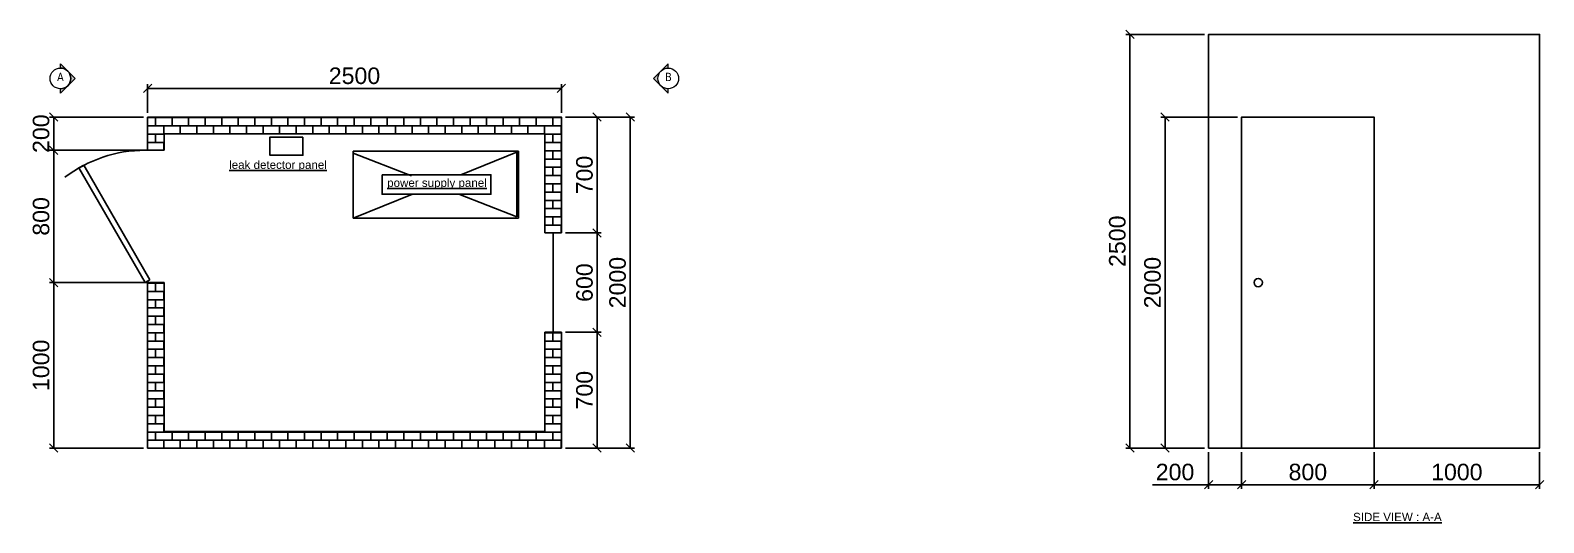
# Model space of a CAD drawing. Extents: x -1041800 to 1211622, y -13029 to 106851.
# Drawn here: x 58107 to 67250, y 3647 to 6623 of the extents above; entities that cross this region are included whole.
import ezdxf
from ezdxf.enums import TextEntityAlignment as Align

# ---------------------------------------------------------------- set-up
doc = ezdxf.new("R2010")
doc.units = 0
doc.header["$MEASUREMENT"] = 0
doc.layers.get('0').update_dxf_attribs({"lineweight": 5})
for name, color, linetype in [('NETTHAY', 7, 'Continuous'), ('TEXT', 7, 'Continuous'), ('VAN', 7, 'Continuous')]:
    doc.layers.add(name, color=color, linetype=linetype)
doc.styles.get("Standard").update_dxf_attribs({"font": 'arial.ttf'})
doc.styles.add('Tahoma', font='tahoma.ttf')
doc.dimstyles.new('TL100', dxfattribs={"dimscale": 0, "dimtxt": 200, "dimasz": 100, "dimexe": 50, "dimexo": 50, "dimgap": 50, "dimtad": 1, "dimdec": 0, "dimtxsty": 'Standard', "dimblk": 'OBLIQUE', "dimcen": 2.5, "dimclrd": 6, "dimclre": 6, "dimclrt": 3, "dimadec": 0, "dimazin": 0, "dimtfac": 1, "dimtdec": 0, "dimtmove": 0, "dimatfit": 3, "dimldrblk": 'OBLIQUE', "dimfxl": 1, "dimarcsym": 0})

# ---------------------------------------------------------------- blocks, each defined once
blk = doc.blocks.new('_Oblique')
at = {"color": 0, "linetype": 'ByBlock', "lineweight": -2}
blk.add_line((-0.5, -0.5), (0.5, 0.5), dxfattribs=at)
blk = doc.blocks.new('*D205')
at = {"layer": 'Defpoints', "color": 0, "linetype": 'Continuous', "transparency": 16777216}
for p in [(65224.9, 6598.1), (64750.2, 4098.1), (65224.9, 4098.1)]:
    blk.add_point(p, dxfattribs=at)
at = {"layer": 'TEXT', "color": 6, "linetype": 'Continuous', "lineweight": -2, "transparency": 16777216}
for p, q in [((65199.9, 6598.1), (64725.2, 6598.1)), ((64750.2, 6598.1), (64750.2, 4098.1)), ((65199.9, 4098.1), (64725.2, 4098.1))]:
    blk.add_line(p, q, dxfattribs=at)
at = {"layer": 'TEXT', "color": 6, "linetype": 'Continuous', "lineweight": -2, "transparency": 16777216, "xscale": 50, "yscale": 50, "zscale": 50}
for p, rotation in [((64750.2, 6598.1), 90), ((64750.2, 4098.1), 270)]:
    blk.add_blockref('_Oblique', p, dxfattribs=dict(at, rotation=rotation))
at = {"layer": 'TEXT', "color": 3, "linetype": 'Continuous', "lineweight": 5, "transparency": 16777216, "insert": (64674.1, 5348.1), "char_height": 100, "attachment_point": 5, "rotation": 90}
blk.add_mtext('2500', dxfattribs=at)
blk = doc.blocks.new('*D206')
at = {"layer": 'Defpoints', "color": 0, "linetype": 'Continuous', "transparency": 16777216}
for p in [(65224.9, 4098.1), (65424.9, 4098.1), (65424.9, 3876.6)]:
    blk.add_point(p, dxfattribs=at)
at = {"layer": 'TEXT', "color": 6, "linetype": 'Continuous', "lineweight": -2, "transparency": 16777216}
for p, q in [((65224.9, 4073.1), (65224.9, 3851.6)), ((65424.9, 4073.1), (65424.9, 3851.6)), ((65224.9, 3876.6), (64886.4, 3876.6)), ((65424.9, 3876.6), (65224.9, 3876.6))]:
    blk.add_line(p, q, dxfattribs=at)
at = {"layer": 'TEXT', "color": 6, "linetype": 'Continuous', "lineweight": -2, "transparency": 16777216, "xscale": 50, "yscale": 50, "zscale": 50, "rotation": 180}
blk.add_blockref('_Oblique', (65224.9, 3876.6), dxfattribs=at)
at = {"layer": 'TEXT', "color": 6, "linetype": 'Continuous', "lineweight": -2, "transparency": 16777216, "xscale": 50, "yscale": 50, "zscale": 50}
blk.add_blockref('_Oblique', (65424.9, 3876.6), dxfattribs=at)
at = {"layer": 'TEXT', "color": 3, "linetype": 'Continuous', "lineweight": 5, "transparency": 16777216, "insert": (65022.5, 3952.7), "char_height": 100, "attachment_point": 5}
blk.add_mtext('200', dxfattribs=at)
blk = doc.blocks.new('*D207')
at = {"layer": 'Defpoints', "color": 0, "linetype": 'Continuous', "transparency": 16777216}
for p in [(65424.9, 4098.1), (66224.9, 4098.1), (66224.9, 3876.6)]:
    blk.add_point(p, dxfattribs=at)
at = {"layer": 'TEXT', "color": 6, "linetype": 'Continuous', "lineweight": -2, "transparency": 16777216}
for p, q in [((65424.9, 4073.1), (65424.9, 3851.6)), ((66224.9, 4073.1), (66224.9, 3851.6)), ((65424.9, 3876.6), (66224.9, 3876.6))]:
    blk.add_line(p, q, dxfattribs=at)
at = {"layer": 'TEXT', "color": 6, "linetype": 'Continuous', "lineweight": -2, "transparency": 16777216, "xscale": 50, "yscale": 50, "zscale": 50, "rotation": 180}
blk.add_blockref('_Oblique', (65424.9, 3876.6), dxfattribs=at)
at = {"layer": 'TEXT', "color": 6, "linetype": 'Continuous', "lineweight": -2, "transparency": 16777216, "xscale": 50, "yscale": 50, "zscale": 50}
blk.add_blockref('_Oblique', (66224.9, 3876.6), dxfattribs=at)
at = {"layer": 'TEXT', "color": 3, "linetype": 'Continuous', "lineweight": 5, "transparency": 16777216, "insert": (65824.9, 3952.7), "char_height": 100, "attachment_point": 5}
blk.add_mtext('800', dxfattribs=at)
blk = doc.blocks.new('*D208')
at = {"layer": 'Defpoints', "color": 0, "linetype": 'Continuous', "transparency": 16777216}
for p in [(66224.9, 4098.1), (67224.9, 4098.1), (67224.9, 3876.6)]:
    blk.add_point(p, dxfattribs=at)
at = {"layer": 'TEXT', "color": 6, "linetype": 'Continuous', "lineweight": -2, "transparency": 16777216}
for p, q in [((66224.9, 4073.1), (66224.9, 3851.6)), ((67224.9, 4073.1), (67224.9, 3851.6)), ((66224.9, 3876.6), (67224.9, 3876.6))]:
    blk.add_line(p, q, dxfattribs=at)
at = {"layer": 'TEXT', "color": 6, "linetype": 'Continuous', "lineweight": -2, "transparency": 16777216, "xscale": 50, "yscale": 50, "zscale": 50, "rotation": 180}
blk.add_blockref('_Oblique', (66224.9, 3876.6), dxfattribs=at)
at = {"layer": 'TEXT', "color": 6, "linetype": 'Continuous', "lineweight": -2, "transparency": 16777216, "xscale": 50, "yscale": 50, "zscale": 50}
blk.add_blockref('_Oblique', (67224.9, 3876.6), dxfattribs=at)
at = {"layer": 'TEXT', "color": 3, "linetype": 'Continuous', "lineweight": 5, "transparency": 16777216, "insert": (66724.9, 3952.7), "char_height": 100, "attachment_point": 5}
blk.add_mtext('1000', dxfattribs=at)
blk = doc.blocks.new('*D209')
at = {"layer": 'Defpoints', "color": 0, "linetype": 'Continuous', "transparency": 16777216}
for p in [(64962.6, 6098.1), (65424.9, 6098.1), (65224.9, 4098.1)]:
    blk.add_point(p, dxfattribs=at)
at = {"layer": 'TEXT', "color": 6, "linetype": 'Continuous', "lineweight": -2, "transparency": 16777216}
for p, q in [((65399.9, 6098.1), (64937.6, 6098.1)), ((64962.6, 4098.1), (64962.6, 6098.1)), ((65199.9, 4098.1), (64937.6, 4098.1))]:
    blk.add_line(p, q, dxfattribs=at)
at = {"layer": 'TEXT', "color": 6, "linetype": 'Continuous', "lineweight": -2, "transparency": 16777216, "xscale": 50, "yscale": 50, "zscale": 50}
for p, rotation in [((64962.6, 6098.1), 90), ((64962.6, 4098.1), 270)]:
    blk.add_blockref('_Oblique', p, dxfattribs=dict(at, rotation=rotation))
at = {"layer": 'TEXT', "color": 3, "linetype": 'Continuous', "lineweight": 5, "transparency": 16777216, "insert": (64886.5, 5098.1), "char_height": 100, "attachment_point": 5, "rotation": 90}
blk.add_mtext('2000', dxfattribs=at)
blk = doc.blocks.new('Door - Left Hung 36 in.')
blk.add_lwpolyline([(0.75, -1.3), (0, 0), (31.18, 18), (31.93, 16.7)], close=True)
blk.add_arc((0, 0), 36, 0, 37.3101)
blk = doc.blocks.new('*D211')
at = {"layer": 'Defpoints', "color": 0, "linetype": 'Continuous', "transparency": 16777216}
for p in [(61315.3, 6271.3), (58815.3, 6098.1), (61315.3, 6098.1)]:
    blk.add_point(p, dxfattribs=at)
at = {"layer": 'TEXT', "color": 6, "linetype": 'Continuous', "lineweight": -2, "transparency": 16777216}
for p, q in [((58815.3, 6123.1), (58815.3, 6296.3)), ((58815.3, 6271.3), (61315.3, 6271.3)), ((61315.3, 6123.1), (61315.3, 6296.3))]:
    blk.add_line(p, q, dxfattribs=at)
at = {"layer": 'TEXT', "color": 6, "linetype": 'Continuous', "lineweight": -2, "transparency": 16777216, "xscale": 50, "yscale": 50, "zscale": 50, "rotation": 180}
blk.add_blockref('_Oblique', (58815.3, 6271.3), dxfattribs=at)
at = {"layer": 'TEXT', "color": 6, "linetype": 'Continuous', "lineweight": -2, "transparency": 16777216, "xscale": 50, "yscale": 50, "zscale": 50}
blk.add_blockref('_Oblique', (61315.3, 6271.3), dxfattribs=at)
at = {"layer": 'TEXT', "color": 3, "linetype": 'Continuous', "lineweight": 5, "transparency": 16777216, "insert": (60065.3, 6347.4), "char_height": 100, "attachment_point": 5}
blk.add_mtext('2500', dxfattribs=at)
blk = doc.blocks.new('*D212')
at = {"layer": 'Defpoints', "color": 0, "linetype": 'Continuous', "transparency": 16777216}
for p in [(61315.3, 6098.1), (61315.3, 5398.2), (61531.1, 5398.2)]:
    blk.add_point(p, dxfattribs=at)
at = {"layer": 'TEXT', "color": 6, "linetype": 'Continuous', "lineweight": -2, "transparency": 16777216}
for p, q in [((61340.3, 6098.1), (61556.1, 6098.1)), ((61531.1, 6098.1), (61531.1, 5398.2)), ((61340.3, 5398.2), (61556.1, 5398.2))]:
    blk.add_line(p, q, dxfattribs=at)
at = {"layer": 'TEXT', "color": 6, "linetype": 'Continuous', "lineweight": -2, "transparency": 16777216, "xscale": 50, "yscale": 50, "zscale": 50}
for p, rotation in [((61531.1, 6098.1), 90), ((61531.1, 5398.2), 270)]:
    blk.add_blockref('_Oblique', p, dxfattribs=dict(at, rotation=rotation))
at = {"layer": 'TEXT', "color": 3, "linetype": 'Continuous', "lineweight": 5, "transparency": 16777216, "insert": (61455.1, 5748.2), "char_height": 100, "attachment_point": 5, "rotation": 90}
blk.add_mtext('700', dxfattribs=at)
blk = doc.blocks.new('*D210')
at = {"layer": 'Defpoints', "color": 0, "linetype": 'Continuous', "transparency": 16777216}
for p in [(61315.3, 5398.2), (61315.3, 4798), (61531.1, 4798)]:
    blk.add_point(p, dxfattribs=at)
at = {"layer": 'TEXT', "color": 6, "linetype": 'Continuous', "lineweight": -2, "transparency": 16777216}
for p, q in [((61340.3, 5398.2), (61556.1, 5398.2)), ((61531.1, 5398.2), (61531.1, 4798)), ((61340.3, 4798), (61556.1, 4798))]:
    blk.add_line(p, q, dxfattribs=at)
at = {"layer": 'TEXT', "color": 6, "linetype": 'Continuous', "lineweight": -2, "transparency": 16777216, "xscale": 50, "yscale": 50, "zscale": 50}
for p, rotation in [((61531.1, 5398.2), 90), ((61531.1, 4798), 270)]:
    blk.add_blockref('_Oblique', p, dxfattribs=dict(at, rotation=rotation))
at = {"layer": 'TEXT', "color": 3, "linetype": 'Continuous', "lineweight": 5, "transparency": 16777216, "insert": (61455.1, 5098.1), "char_height": 100, "attachment_point": 5, "rotation": 90}
blk.add_mtext('600', dxfattribs=at)
blk = doc.blocks.new('*D213')
at = {"layer": 'Defpoints', "color": 0, "linetype": 'Continuous', "transparency": 16777216}
for p in [(61315.3, 4798), (61315.3, 4098.1), (61531.1, 4098.1)]:
    blk.add_point(p, dxfattribs=at)
at = {"layer": 'TEXT', "color": 6, "linetype": 'Continuous', "lineweight": -2, "transparency": 16777216}
for p, q in [((61340.3, 4798), (61556.1, 4798)), ((61531.1, 4798), (61531.1, 4098.1)), ((61340.3, 4098.1), (61556.1, 4098.1))]:
    blk.add_line(p, q, dxfattribs=at)
at = {"layer": 'TEXT', "color": 6, "linetype": 'Continuous', "lineweight": -2, "transparency": 16777216, "xscale": 50, "yscale": 50, "zscale": 50}
for p, rotation in [((61531.1, 4798), 90), ((61531.1, 4098.1), 270)]:
    blk.add_blockref('_Oblique', p, dxfattribs=dict(at, rotation=rotation))
at = {"layer": 'TEXT', "color": 3, "linetype": 'Continuous', "lineweight": 5, "transparency": 16777216, "insert": (61455.1, 4448), "char_height": 100, "attachment_point": 5, "rotation": 90}
blk.add_mtext('700', dxfattribs=at)
blk = doc.blocks.new('*D214')
at = {"layer": 'Defpoints', "color": 0, "linetype": 'Continuous', "transparency": 16777216}
for p in [(61315.3, 6098.1), (61315.3, 4098.1), (61731.1, 4098.1)]:
    blk.add_point(p, dxfattribs=at)
at = {"layer": 'TEXT', "color": 6, "linetype": 'Continuous', "lineweight": -2, "transparency": 16777216}
for p, q in [((61340.3, 6098.1), (61756.1, 6098.1)), ((61731.1, 6098.1), (61731.1, 4098.1)), ((61340.3, 4098.1), (61756.1, 4098.1))]:
    blk.add_line(p, q, dxfattribs=at)
at = {"layer": 'TEXT', "color": 6, "linetype": 'Continuous', "lineweight": -2, "transparency": 16777216, "xscale": 50, "yscale": 50, "zscale": 50}
for p, rotation in [((61731.1, 6098.1), 90), ((61731.1, 4098.1), 270)]:
    blk.add_blockref('_Oblique', p, dxfattribs=dict(at, rotation=rotation))
at = {"layer": 'TEXT', "color": 3, "linetype": 'Continuous', "lineweight": 5, "transparency": 16777216, "insert": (61655, 5098.1), "char_height": 100, "attachment_point": 5, "rotation": 90}
blk.add_mtext('2000', dxfattribs=at)
blk = doc.blocks.new('*D215')
at = {"layer": 'Defpoints', "color": 0, "linetype": 'Continuous', "transparency": 16777216}
for p in [(58248.3, 6098.1), (58815.3, 6098.1), (58815.3, 5898.1)]:
    blk.add_point(p, dxfattribs=at)
at = {"layer": 'TEXT', "color": 6, "linetype": 'Continuous', "lineweight": -2, "transparency": 16777216}
for p, q in [((58790.3, 6098.1), (58223.3, 6098.1)), ((58248.3, 5898.1), (58248.3, 6098.1)), ((58790.3, 5898.1), (58223.3, 5898.1))]:
    blk.add_line(p, q, dxfattribs=at)
at = {"layer": 'TEXT', "color": 6, "linetype": 'Continuous', "lineweight": -2, "transparency": 16777216, "xscale": 50, "yscale": 50, "zscale": 50}
for p, rotation in [((58248.3, 6098.1), 90), ((58248.3, 5898.1), 270)]:
    blk.add_blockref('_Oblique', p, dxfattribs=dict(at, rotation=rotation))
at = {"layer": 'TEXT', "color": 3, "linetype": 'Continuous', "lineweight": 5, "transparency": 16777216, "insert": (58172.2, 5998.1), "char_height": 100, "attachment_point": 5, "rotation": 90}
blk.add_mtext('200', dxfattribs=at)
blk = doc.blocks.new('*D216')
at = {"layer": 'Defpoints', "color": 0, "linetype": 'Continuous', "transparency": 16777216}
for p in [(58865.3, 5898.1), (58248.3, 5098.1), (58865.3, 5098.1)]:
    blk.add_point(p, dxfattribs=at)
at = {"layer": 'TEXT', "color": 6, "linetype": 'Continuous', "lineweight": -2, "transparency": 16777216}
for p, q in [((58840.3, 5898.1), (58223.3, 5898.1)), ((58248.3, 5898.1), (58248.3, 5098.1)), ((58840.3, 5098.1), (58223.3, 5098.1))]:
    blk.add_line(p, q, dxfattribs=at)
at = {"layer": 'TEXT', "color": 6, "linetype": 'Continuous', "lineweight": -2, "transparency": 16777216, "xscale": 50, "yscale": 50, "zscale": 50}
for p, rotation in [((58248.3, 5898.1), 90), ((58248.3, 5098.1), 270)]:
    blk.add_blockref('_Oblique', p, dxfattribs=dict(at, rotation=rotation))
at = {"layer": 'TEXT', "color": 3, "linetype": 'Continuous', "lineweight": 5, "transparency": 16777216, "insert": (58172.2, 5498.1), "char_height": 100, "attachment_point": 5, "rotation": 90}
blk.add_mtext('800', dxfattribs=at)
blk = doc.blocks.new('*D217')
at = {"layer": 'Defpoints', "color": 0, "linetype": 'Continuous', "transparency": 16777216}
for p in [(58815.3, 5098.1), (58248.3, 4098.1), (58815.3, 4098.1)]:
    blk.add_point(p, dxfattribs=at)
at = {"layer": 'TEXT', "color": 6, "linetype": 'Continuous', "lineweight": -2, "transparency": 16777216}
for p, q in [((58790.3, 5098.1), (58223.3, 5098.1)), ((58248.3, 5098.1), (58248.3, 4098.1)), ((58790.3, 4098.1), (58223.3, 4098.1))]:
    blk.add_line(p, q, dxfattribs=at)
at = {"layer": 'TEXT', "color": 6, "linetype": 'Continuous', "lineweight": -2, "transparency": 16777216, "xscale": 50, "yscale": 50, "zscale": 50}
for p, rotation in [((58248.3, 5098.1), 90), ((58248.3, 4098.1), 270)]:
    blk.add_blockref('_Oblique', p, dxfattribs=dict(at, rotation=rotation))
at = {"layer": 'TEXT', "color": 3, "linetype": 'Continuous', "lineweight": 5, "transparency": 16777216, "insert": (58172.2, 4598.1), "char_height": 100, "attachment_point": 5, "rotation": 90}
blk.add_mtext('1000', dxfattribs=at)

msp = doc.modelspace()

# ---------------------------------------------------------------- hatches: boundary and pattern name
h = msp.add_hatch(color=256)
edge = h.paths.add_edge_path()
edge.add_line((58288.8, 6394.5), (58288.8, 6420.4))
edge.add_line((58288.8, 6420.4), (58377.2, 6332))
edge.add_line((58377.2, 6332), (58288.8, 6243.6))
edge.add_line((58288.8, 6243.6), (58288.8, 6269.5))
edge.add_arc((58288.8, 6332), 62.5, 270, 450)
h = msp.add_hatch(color=256)
edge = h.paths.add_edge_path()
edge.add_line((61960.6, 6394.5), (61960.6, 6420.4))
edge.add_line((61960.6, 6420.4), (61872.2, 6332))
edge.add_line((61872.2, 6332), (61960.6, 6243.6))
edge.add_line((61960.6, 6243.6), (61960.6, 6269.5))
edge.add_arc((61960.6, 6332), 62.5, 90, 270, ccw=False)
at = {"layer": 'VAN', "linetype": 'Continuous'}
h = msp.add_hatch(dxfattribs=at)
h.set_pattern_fill('BRICK', color=6, scale=200, style=0)
h.set_pattern_definition([(0, (-382336.87, -257855.117), (0, 50), []), (90, (-382336.87, -257855.12), (-100, 6e-15), [50, -50]), (90, (-382286.87, -257855.12), (-100, 6e-15), [-50, 50])])
h.paths.add_polyline_path([(58915.3, 5998.1), (61215.3, 5998.1), (61215.3, 5398.2), (61315.3, 5398.2), (61315.3, 6098.1), (58815.3, 6098.1), (58815.3, 5898.1), (58915.3, 5898.1)])
h.paths.add_polyline_path([(58915.3, 4198.1), (58915.3, 5098.1), (58815.3, 5098.1), (58815.3, 4098.1), (61315.3, 4098.1), (61315.3, 4798), (61215.3, 4798), (61215.3, 4198.1)])

# ---------------------------------------------------------------- linework, layer by layer
for points in [[(58288.8, 6394.5), (58288.8, 6420.4), (58377.2, 6332), (58288.8, 6243.6), (58288.8, 6269.5, 1)], [(61960.6, 6394.5), (61960.6, 6420.4), (61872.2, 6332), (61960.6, 6243.6), (61960.6, 6269.5, -1)]]:
    msp.add_lwpolyline(points, format="xyb", close=True)
for centre in [(58288.8, 6332), (61960.6, 6332)]:
    msp.add_circle(centre, 62.5)
at = {"layer": 'NETTHAY', "linetype": 'Continuous'}
for p, q in [((61215.3, 5398.2), (61315.3, 5398.2)), ((61265.3, 4798), (61265.3, 5398.2)), ((61215.3, 4798), (61315.3, 4798))]:
    msp.add_line(p, q, dxfattribs=at)
at = {"layer": 'VAN', "color": 6, "linetype": 'Continuous'}
for p, q in [((58815.3, 5898.1), (58815.3, 6098.1)), ((58915.3, 5898.1), (58915.3, 5998.1)), ((58815.3, 5898.1), (58915.3, 5898.1)), ((60409.8, 5743.2), (60057.2, 5880.5)), ((60058, 5893.1), (60058, 5487.5)), ((60058, 5893.1), (61055.2, 5893.1)), ((60707.7, 5749.8), (61051, 5888.4)), ((61047, 5896.3), (61047, 5495.2)), ((61055.2, 5893.1), (61055.2, 5487.5)), ((60057.2, 5487.2), (60416.3, 5632.2)), ((61047, 5495.2), (60694.9, 5632.2)), ((61055.2, 5487.5), (60058, 5487.5)), ((58815.3, 5098.1), (58915.3, 5098.1))]:
    msp.add_line(p, q, dxfattribs=at)
for points in [[(65224.9, 4098.1), (67224.9, 4098.1), (67224.9, 6598.1), (65224.9, 6598.1)], [(66224.9, 4098.1), (66224.9, 6098.1), (65424.9, 6098.1), (65424.9, 4098.1)], [(59753.9, 5977.5), (59554.3, 5977.5), (59554.3, 5867.8), (59753.9, 5867.8)], [(60232.2, 5749.8), (60889.5, 5749.8), (60889.5, 5632.2), (60232.2, 5632.2)]]:
    msp.add_lwpolyline(points, close=True, dxfattribs=at)
for points in [[(61315.3, 5398.2), (61315.3, 6098.1), (58815.3, 6098.1)], [(61215.3, 5398.2), (61215.3, 5998.1), (58915.3, 5998.1)], [(58815.3, 5098.1), (58815.3, 4098.1), (61315.3, 4098.1), (61315.3, 4798)], [(58915.3, 5098.1), (58915.3, 4198.1), (61215.3, 4198.1), (61215.3, 4798)]]:
    msp.add_lwpolyline(points, dxfattribs=at)
msp.add_circle((65524.9, 5098.1), 25, dxfattribs=at)

# ---------------------------------------------------------------- block references
at = {"layer": 'VAN', "color": 6, "linetype": 'Continuous', "xscale": 22.23194748358862, "yscale": 22.23194748358862, "zscale": 22.23194748358862, "rotation": 90}
msp.add_blockref('Door - Left Hung 36 in.', (58800.8, 5097.7), dxfattribs=at)

# ---------------------------------------------------------------- texts
at = {"style": 'Tahoma', "flags": 8}
for tag, p in [('A', (58288.8, 6300.9)), ('B', (61962.3, 6300.9))]:
    msp.add_attdef(tag, text='1', height=50, dxfattribs=at).set_placement(p, align=Align.BOTTOM_CENTER)
at = {"layer": 'VAN', "color": 6, "linetype": 'Continuous', "char_height": 50, "attachment_point": 1}
for s, insert in [('\\pi84.79254;{\\Lleak detector panel }', (59223.4, 5835.2)), ('\\pi79.04561;{\\Lpower supply panel }', (60183.7, 5726.5)), ('\\pi108.93988;{\\LSIDE VIEW : A-A}', (65989.1, 3706.8))]:
    msp.add_mtext_dynamic_manual_height_columns(s, width=750.451, gutter_width=500, heights=[0], dxfattribs=dict(at, insert=insert))

# ---------------------------------------------------------------- dimensions: what is measured, and where the dimension line sits
at = {"layer": 'TEXT', "linetype": 'Continuous', "lineweight": 5}
for base, p1, p2, picture, middle in [((64750.2, 4098.1), (65224.9, 6598.1), (65224.9, 4098.1), '*D205', (64674.1, 5348.1)), ((61531.1, 5398.2), (61315.3, 6098.1), (61315.3, 5398.2), '*D212', (61455.1, 5748.2)), ((61731.1, 4098.1), (61315.3, 6098.1), (61315.3, 4098.1), '*D214', (61655, 5098.1)), ((64962.6, 6098.1), (65224.9, 4098.1), (65424.9, 6098.1), '*D209', (64886.5, 5098.1)), ((58248.3, 5098.1), (58865.3, 5898.1), (58865.3, 5098.1), '*D216', (58172.2, 5498.1)), ((61531.1, 4798), (61315.3, 5398.2), (61315.3, 4798), '*D210', (61455.1, 5098.1)), ((58248.3, 4098.1), (58815.3, 5098.1), (58815.3, 4098.1), '*D217', (58172.2, 4598.1)), ((61531.1, 4098.1), (61315.3, 4798), (61315.3, 4098.1), '*D213', (61455.1, 4448))]:
    dim = msp.add_linear_dim(base=base, p1=p1, p2=p2, angle=90, dimstyle='TL100', override={"dimscale": 0.5}, dxfattribs=at)
    dim.commit()
    dim.dimension.update_dxf_attribs({"geometry": picture, "text_midpoint": middle})
for base, p1, p2, picture, middle in [((61315.3, 6271.3), (58815.3, 6098.1), (61315.3, 6098.1), '*D211', (60065.3, 6347.4)), ((66224.9, 3876.6), (65424.9, 4098.1), (66224.9, 4098.1), '*D207', (65824.9, 3952.7)), ((67224.9, 3876.6), (66224.9, 4098.1), (67224.9, 4098.1), '*D208', (66724.9, 3952.7))]:
    dim = msp.add_linear_dim(base=base, p1=p1, p2=p2, dimstyle='TL100', override={"dimscale": 0.5}, dxfattribs=at)
    dim.commit()
    dim.dimension.update_dxf_attribs({"geometry": picture, "text_midpoint": middle})
dim = msp.add_linear_dim(base=(58248.3, 6098.1), p1=(58815.3, 5898.1), p2=(58815.3, 6098.1), angle=90, dimstyle='TL100', override={"dimscale": 0.5}, dxfattribs=at)
dim.commit()
dim.dimension.update_dxf_attribs({"geometry": '*D215', "text_midpoint": (58248.3, 5998.1), "dimtype": 160})
dim = msp.add_linear_dim(base=(65424.9, 3876.6), p1=(65224.9, 4098.1), p2=(65424.9, 4098.1), dimstyle='TL100', override={"dimscale": 0.5}, dxfattribs=at)
dim.commit()
dim.dimension.update_dxf_attribs({"geometry": '*D206', "text_midpoint": (65022.5, 3876.6), "dimtype": 160})

doc.saveas('drawing.dxf')
